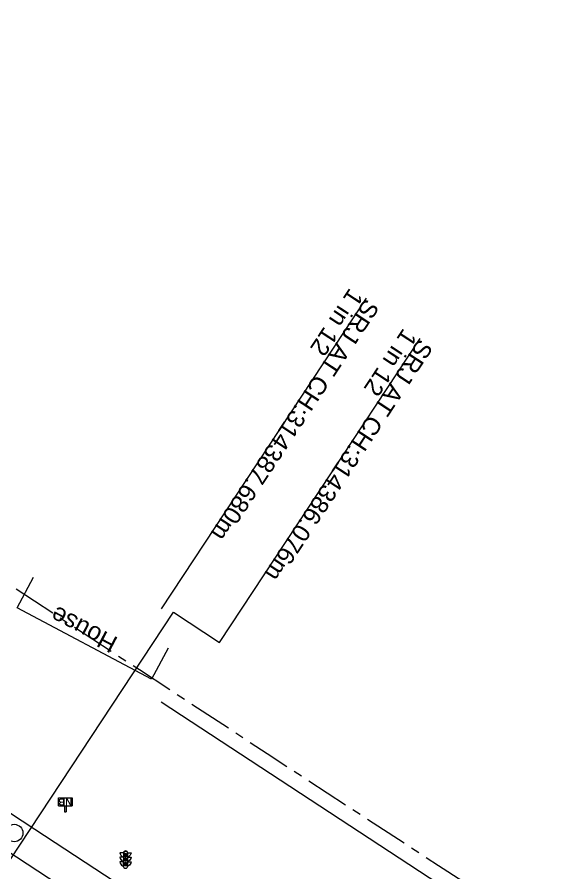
# Model space of a CAD drawing. Header units: metres. Extents: x 628572 to 650094, y 3375792 to 3391117.
# Drawn here: x 633186.4 to 633263.8, y 3388281.9 to 3388404.2 of the extents above; entities that cross this region are included whole.
import ezdxf
from ezdxf.enums import TextEntityAlignment as Align

# ---------------------------------------------------------------- set-up
doc = ezdxf.new("R2010")
doc.units = ezdxf.units.M
doc.header["$MEASUREMENT"] = 0
doc.linetypes.add('CENTER', pattern=[2, 1.25, -0.25, 0.25, -0.25])
for name, color, linetype, lineweight in [('Compound Wall', 251, 'Continuous', 0), ('DFCC BOUNDARY', 6, 'CENTER', 0), ('Existing IR Track', 143, 'Continuous', 0), ('Name Board', 251, 'Continuous', 0), ('Residential Building Semipucca', 251, 'Continuous', 0), ('Sign Board', 251, 'Continuous', 0), ('Text', 251, 'Continuous', 0)]:
    doc.layers.add(name, color=color, linetype=linetype, lineweight=lineweight)
doc.layers.add('IR PROPOSALS', color=190, linetype='Continuous')
doc.styles.add('NB', font='swissbo.ttf', dxfattribs={"height": 1.5})
doc.styles.get("Standard").update_dxf_attribs({"font": 'arial.ttf'})
doc.styles.add('Style-Arial', font='arial.ttf')

# ---------------------------------------------------------------- blocks, each defined once
blk = doc.blocks.new('NB')
for p, q in [((-0.98, 0.82), (-0.98, 1.98)), ((-0.98, 1.98), (0.98, 1.98)), ((0.98, 1.98), (0.98, 0.82)), ((-0.98, 0.82), (0.98, 0.82)), ((-0.13, 0.82), (-0.13, 0)), ((-0.13, 0), (0.13, 0)), ((0.13, 0.82), (0.13, 0))]:
    blk.add_line(p, q)
at = {"style": 'NB', "width": 1.025371}
blk.add_text('NB', height=0.988, rotation=180, dxfattribs=at).set_placement((-0.02, 1.38), align=Align.MIDDLE_CENTER)
blk = doc.blocks.new('SIG')
for color, points in [(1, [(-0.22, 0.42, 0.180295), (-0.01, 0.33, -0.00255), (0.01, 0.33, -0.00255), (0.02, 0.33, 0.180295), (0.23, 0.42, -0.002654), (0.25, 0.44, 0.184495), (0.33, 0.65, 1.000001), (-0.32, 0.65, 0.184495), (-0.24, 0.44, -0.002654)]), (2, [(0.23, -0.23, -0.002654), (0.25, -0.21, 0.184495), (0.33, 0.01, 1.000001), (-0.32, 0.01, 0.184495), (-0.24, -0.21, -0.002654), (-0.22, -0.23, 0.180295), (-0.01, -0.32, -0.00255), (0.01, -0.32, -0.00255), (0.02, -0.32, 0.180295)]), (3, [(0.23, -0.88, -0.002654), (0.25, -0.86, 0.184495), (0.33, -0.64, 1.000001), (-0.32, -0.64, 0.184495), (-0.24, -0.86, -0.002654), (-0.22, -0.88, 0.395599)])]:
    blk.add_hatch(color=color).paths.add_polyline_path(points)
for p, q in [((-0.31, 0.98), (-0.32, -0.9)), ((0.33, -0.9), (0.32, 0.98))]:
    blk.add_line(p, q)
at = {"flags": 128}
for points in [[(-0.31, 0.98), (-0.81, 0.98, 0.198758), (-0.42, 0.41, 0.003814), (-0.31, 0.39)], [(-0.31, 0.33), (-0.81, 0.33, 0.198758), (-0.42, -0.23, 0.003727), (-0.32, -0.26)], [(0.32, 0.98), (0.82, 0.98, -0.198758), (0.44, 0.41, -0.003814), (0.32, 0.39)], [(0.32, 0.33), (0.82, 0.33, -0.198758), (0.44, -0.23, -0.003727), (0.33, -0.26)], [(-0.32, -0.32), (-0.81, -0.32, 0.198758), (-0.42, -0.88, 0.003639), (-0.32, -0.9)], [(0.33, -0.32), (0.82, -0.32, -0.198758), (0.44, -0.88, -0.003639), (0.33, -0.9)]]:
    blk.add_lwpolyline(points, format="xyb", dxfattribs=at)
for centre, radius, start, end in [((0.01, 0.91), 0.324, 12.4049, 167.5951), ((0.01, 0.81), 0.357, 27.7578, 152.2422), ((0.01, -0.9), 0.324, 181.4572, 358.5428)]:
    blk.add_arc(centre, radius, start, end)

msp = doc.modelspace()

# ---------------------------------------------------------------- linework, layer by layer
at = {"layer": 'Compound Wall', "flags": 128}
msp.add_lwpolyline([(633207.0042, 3388306.3643), (633250.9231, 3388277.5091), (633308.6986, 3388254.6407)], dxfattribs=at)
at = {"layer": 'DFCC BOUNDARY', "ltscale": 5, "flags": 128}
msp.add_lwpolyline([(634429.4889, 3387513.4105), (634426.1895, 3387508.3988), (634419.7931, 3387512.5211), (634404.4991, 3387522.3747), (634378.1359, 3387539.6578), (634351.712, 3387556.981), (634335.9664, 3387567.3032), (634320.2886, 3387577.5811), (634304.8024, 3387587.7611), (634289.3462, 3387597.9214), (634272.346, 3387609.0946), (634255.2778, 3387620.3125), (634239.2043, 3387630.8892), (634222.9323, 3387641.5963), (634207.0037, 3387652.0409), (634191.0838, 3387662.4797), (634175.1238, 3387673.0005), (634159.2052, 3387683.4942), (634142.3072, 3387694.5871), (634125.4714, 3387705.639), (634108.1406, 3387717.0123), (634090.8156, 3387728.3817), (634074.7588, 3387738.9565), (634058.5467, 3387749.6288), (634041.5346, 3387760.8181), (634024.4481, 3387772.0564), (634009.347, 3387782.0356), (633994.1171, 3387792.0999), (633978.7581, 3387802.1521), (633963.4261, 3387812.1867), (633948.4915, 3387821.9886), (633933.5729, 3387831.7799), (633915.6253, 3387843.5591), (633881.1974, 3387866.1587), (633864.6302, 3387877.0361), (633849.6344, 3387886.8809), (633834.5936, 3387896.7552), (633829.2074, 3387900.2982), (633839.0778, 3387915.3506), (633828.4043, 3387922.4271), (633812.2617, 3387933.1296), (633797.354, 3387942.9725), (633782.5264, 3387952.7625), (633765.3231, 3387964.1776), (633748.0988, 3387975.6067), (633732.5065, 3387985.9713), (633716.8561, 3387996.3745), (633699.5737, 3388007.8273), (633682.3675, 3388019.2296), (633666.2722, 3388029.8685), (633650.3556, 3388040.3891), (633634.8738, 3388050.6626), (633627.3024, 3388055.6866), (633627.2813, 3388055.7179), (633609.8973, 3388067.2236), (633602.2022, 3388055.5281), (633595.2427, 3388060.098), (633578.8436, 3388070.8663), (633564.5675, 3388080.2056), (633547.4844, 3388091.4779), (633530.0073, 3388102.9177), (633512.5564, 3388114.3403), (633498.9838, 3388123.2488), (633478.7149, 3388136.5747), (633475.9757, 3388132.3917), (633466.8512, 3388138.3907), (633450.5143, 3388149.1452), (633434.7232, 3388159.4875), (633418.1779, 3388170.3241), (633402.6228, 3388180.5383), (633386.7801, 3388190.9414), (633369.5535, 3388202.2641), (633352.3136, 3388213.5955), (633333.4781, 3388225.9568), (633314.6789, 3388238.2943), (633299.7464, 3388248.1103), (633284.7932, 3388257.9399), (633265.7087, 3388270.4181), (633246.5851, 3388282.9206), (633234.3751, 3388290.9157), (633222.1433, 3388298.9251), (633203.8791, 3388310.9031), (633185.6706, 3388322.8445), (633169.1062, 3388333.7518), (633152.7043, 3388344.5522), (633136.6526, 3388355.3307), (633120.6995, 3388366.0431), (633093.1881, 3388384.8291), (633088.3444, 3388388.1366), (633069.1887, 3388401.33), (633056.4484, 3388410.1094), (633046.7317, 3388416.8512), (633039.4302, 3388421.8772), (633030.212, 3388428.258), (633012.2457, 3388440.688), (632996.9051, 3388451.2537), (632992.1416, 3388454.565), (632977.2134, 3388464.8591), (632959.2754, 3388477.1351), (632957.0223, 3388478.7144), (632938.3558, 3388491.398), (632925.836, 3388499.7971), (632902.7424, 3388515.0273), (632890.8353, 3388522.8009), (632885.7488, 3388525.9863), (632868.7141, 3388537.1993), (632847.8113, 3388559.867)], dxfattribs=at)
at = {"layer": 'Existing IR Track', "flags": 128}
for points in [[(633269.6304, 3388235.3013), (633250.8001, 3388247.6018), (633232.0722, 3388259.8341), (633219.447, 3388268.1089), (633207.4867, 3388275.9479), (633188.9466, 3388288.1269), (633170.8125, 3388300.0392), (633154.1531, 3388311.0423), (633137.8355, 3388321.8196), (633121.512, 3388332.8351), (633105.4526, 3388343.6732), (633073.3288, 3388365.7227), (633059.2773, 3388375.4418)], [(633267.2484, 3388231.1783), (633248.1968, 3388243.635), (633229.0745, 3388256.1367), (633216.8452, 3388264.1444), (633204.6135, 3388272.1538), (633186.3303, 3388284.1442), (633168.0968, 3388296.1019), (633151.5075, 3388307.0257), (633134.9851, 3388317.9053), (633118.8136, 3388328.7643), (633102.757, 3388339.5462), (633075.1428, 3388358.4025)]]:
    msp.add_lwpolyline(points, dxfattribs=at)
at = {"layer": 'IR PROPOSALS', "linetype": 'Continuous', "lineweight": 0, "flags": 128}
msp.add_lwpolyline([(633533.4897, 3388047.8857), (633203.4778, 3388266.4486), (633201.3934, 3388267.829), (633199.3091, 3388269.2094), (633197.2248, 3388270.5898), (633195.1404, 3388271.9701), (633193.056, 3388273.3504), (633190.9716, 3388274.7307), (633188.8871, 3388276.1109), (633186.8026, 3388277.491, 0.00027485), (633131.7796, 3388313.8754), (633129.6934, 3388315.2532), (633127.6073, 3388316.6308), (633125.5211, 3388318.0084), (633123.4349, 3388319.386), (633121.3486, 3388320.7635), (633119.2624, 3388322.1409), (633117.1761, 3388323.5184), (633115.0897, 3388324.8958), (633073.0479, 3388352.653), (633066.7892, 3388356.7857), (633060.5318, 3388360.9203), (633054.277, 3388365.0588), (633048.0261, 3388369.2031)], format="xyb", dxfattribs=at)
at = {"layer": 'IR PROPOSALS', "lineweight": 13, "flags": 128}
for points in [[(633207.0557, 3388319.6542), (633236.3199, 3388364.0624)], [(633182.4097, 3388279.2884), (633208.7645, 3388319.1705), (633215.3404, 3388314.8425), (633243.9883, 3388358.3008)]]:
    msp.add_lwpolyline(points, dxfattribs=at)
at = {"layer": 'IR PROPOSALS', "linetype": 'Continuous', "lineweight": 0}
msp.add_circle((633186.0118, 3388287.5968), 1.2487, dxfattribs=at)
at = {"layer": 'Residential Building Semipucca', "flags": 128}
msp.add_lwpolyline([(633207.9724, 3388314.0322), (633205.6344, 3388309.6124), (633186.4232, 3388319.7749), (633188.7611, 3388324.1946)], dxfattribs=at)

# ---------------------------------------------------------------- block references
at = {"layer": 'Name Board'}
msp.add_blockref('NB', (633193.308, 3388290.6453), dxfattribs=at)
at = {"layer": 'Sign Board'}
msp.add_blockref('SIG', (633201.9015, 3388283.8017), dxfattribs=at)

# ---------------------------------------------------------------- texts
at = {"layer": 'IR PROPOSALS', "lineweight": 13, "char_height": 2.5, "width": 53.982498, "attachment_point": 4, "rotation": 236.60691, "line_spacing_factor": 0.648, "style": 'Style-Arial'}
for s, insert in [('\\A1;SRJ AT {\\A0;CH:314387.680m\\P1 in 12 }', (633236.104, 3388364.2047)), ('\\A1;SRJ AT {\\A0;CH:314386.076m\\P1 in 12 }', (633243.7727, 3388358.443))]:
    msp.add_mtext(s, dxfattribs=dict(at, insert=insert))
at = {"layer": 'Text'}
msp.add_text('House', height=2.5, rotation=152.121968, dxfattribs=at).set_placement((633200.9822, 3388315.4317))

doc.saveas('drawing.dxf')
